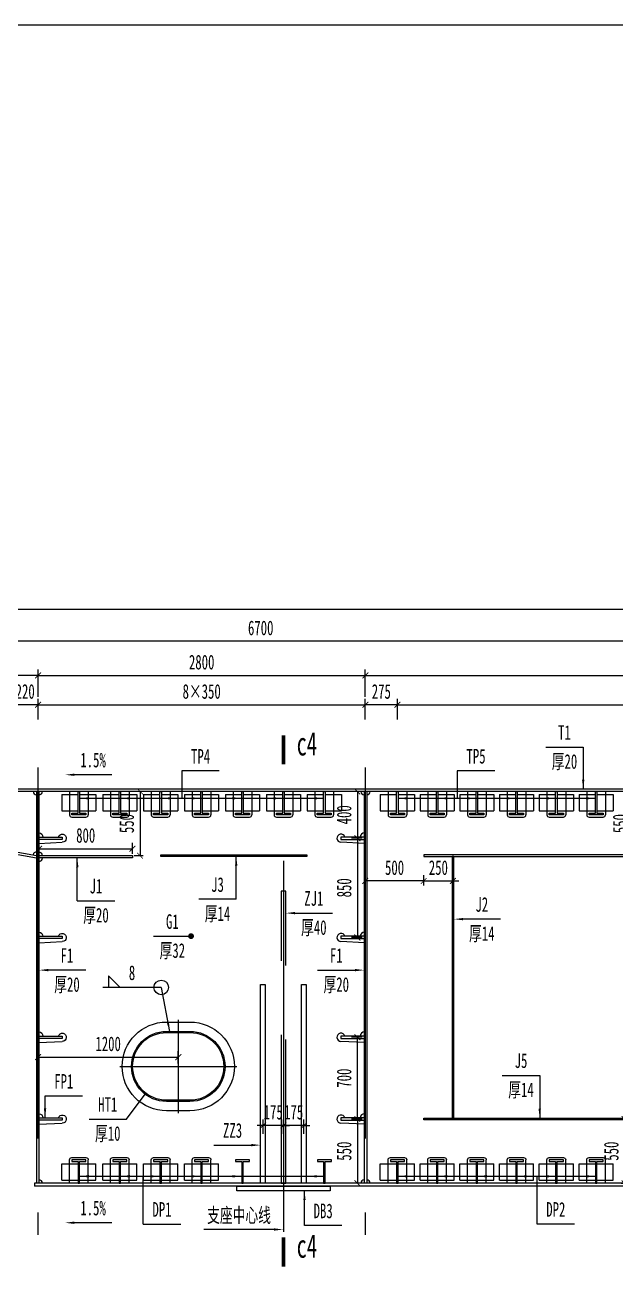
# Model space of a CAD drawing. Extents: x -149716 to 104715, y -26828 to 33500.
# Drawn here: x 52489 to 57545, y 7733 to 18432 of the extents above; entities that cross this region are included whole.
import ezdxf
from ezdxf.enums import TextEntityAlignment as Align

# ---------------------------------------------------------------- set-up
doc = ezdxf.new("R2010")
doc.units = 0
doc.header["$LTSCALE"] = 1000
doc.linetypes.add('CENTER', pattern=[50.8, 31.75, -6.35, 6.35, -6.35])
doc.linetypes.add('DASHED', pattern=[19.05, 12.7, -6.35])
doc.layers.get('0').update_dxf_attribs({"linetype": 'CONTINUOUS'})
doc.layers.get('Defpoints').update_dxf_attribs({"color": 250, "linetype": 'CONTINUOUS'})
doc.layers.add('01', color=1, linetype='CONTINUOUS', lineweight=25)
for name, color, linetype in [('02', 2, 'CONTINUOUS'), ('03', 3, 'DASHED'), ('04', 4, 'CONTINUOUS'), ('06', 6, 'CENTER'), ('07', 7, 'CONTINUOUS')]:
    doc.layers.add(name, color=color, linetype=linetype)
doc.styles.add('仿宋', font='simfang.ttf', dxfattribs={"width": 0.64})
doc.dimstyles.new('1：50', dxfattribs={"dimscale": 50, "dimtxt": 2.5, "dimasz": 1, "dimexe": 1, "dimexo": 0, "dimgap": 1, "dimtad": 1, "dimdec": 1, "dimdsep": 46, "dimtxsty": '仿宋', "dimblk": 'ARCHTICK', "dimcen": 0, "dimclrd": 256, "dimclre": 256, "dimclrt": 256, "dimazin": 2, "dimtfac": 1, "dimtdec": 1, "dimtix": 1, "dimtmove": 2, "dimatfit": 3, "dimfxl": 1, "dimtvp": 0.8, "dimtolj": 1, "dimtzin": 0, "dimlwd": -1, "dimlwe": -1, "dimarcsym": 0})

# ---------------------------------------------------------------- blocks, each defined once
blk = doc.blocks.new('_ArchTick')
at = {"color": 0, "linetype": 'ByBlock', "const_width": 0.15}
blk.add_lwpolyline([(-0.5, -0.5), (0.5, 0.5)], dxfattribs=at)
blk = doc.blocks.new('*D139')
at = {"layer": '04', "transparency": 16777216}
for p, q in [((102073, 162577), (102073, 162810)), ((102073, 162760), (104873, 162760)), ((104873, 162577), (104873, 162810))]:
    blk.add_line(p, q, dxfattribs=at)
at = {"layer": 'Defpoints', "color": 0, "transparency": 16777216}
for p in [(104873, 162760), (102073, 162577), (104873, 162577)]:
    blk.add_point(p, dxfattribs=at)
at = {"layer": '04', "transparency": 16777216, "xscale": 50, "yscale": 50, "zscale": 50, "rotation": 180}
blk.add_blockref('_ArchTick', (102073, 162760), dxfattribs=at)
at = {"layer": '04', "transparency": 16777216, "xscale": 50, "yscale": 50, "zscale": 50}
blk.add_blockref('_ArchTick', (104873, 162760), dxfattribs=at)
at = {"layer": '04', "transparency": 16777216, "insert": (103473, 162873), "char_height": 125, "attachment_point": 5, "style": '仿宋'}
blk.add_mtext('\\A1;2800', dxfattribs=at)
blk = doc.blocks.new('*D140')
at = {"layer": '04', "transparency": 16777216}
for p, q in [((100628, 163194), (100628, 163377)), ((114028, 163194), (114028, 163377)), ((100628, 163327), (114028, 163327))]:
    blk.add_line(p, q, dxfattribs=at)
at = {"layer": 'Defpoints', "color": 0, "transparency": 16777216}
for p in [(114028, 163327), (100628, 163194), (114028, 163194)]:
    blk.add_point(p, dxfattribs=at)
at = {"layer": '04', "transparency": 16777216, "xscale": 50, "yscale": 50, "zscale": 50, "rotation": 180}
blk.add_blockref('_ArchTick', (100628, 163327), dxfattribs=at)
at = {"layer": '04', "transparency": 16777216, "xscale": 50, "yscale": 50, "zscale": 50}
blk.add_blockref('_ArchTick', (114028, 163327), dxfattribs=at)
at = {"layer": '04', "transparency": 16777216, "insert": (107328, 163441), "char_height": 125, "attachment_point": 5, "style": '仿宋'}
blk.add_mtext('\\A1;13400', dxfattribs=at)
blk = doc.blocks.new('*D141')
at = {"layer": '04', "transparency": 16777216}
for p, q in [((100628, 162881), (100628, 163103)), ((107328, 162881), (107328, 163103)), ((107328, 163053), (100628, 163053))]:
    blk.add_line(p, q, dxfattribs=at)
at = {"layer": 'Defpoints', "color": 0, "transparency": 16777216}
for p in [(100628, 163053), (100628, 162881), (107328, 162881)]:
    blk.add_point(p, dxfattribs=at)
at = {"layer": '04', "transparency": 16777216, "xscale": 50, "yscale": 50, "zscale": 50, "rotation": 180}
blk.add_blockref('_ArchTick', (100628, 163053), dxfattribs=at)
at = {"layer": '04', "transparency": 16777216, "xscale": 50, "yscale": 50, "zscale": 50}
blk.add_blockref('_ArchTick', (107328, 163053), dxfattribs=at)
at = {"layer": '04', "transparency": 16777216, "insert": (103978, 163166), "char_height": 125, "attachment_point": 5, "style": '仿宋'}
blk.add_mtext('\\A1;6700', dxfattribs=at)
blk = doc.blocks.new('板肋带过焊孔')
at = {"layer": '01'}
blk.add_line((50818, 161172), (50618, 161182), dxfattribs=at)
for centre, start, end in [((50618, 161217), 16.6015, 270), ((50818, 161227), 90, 180)]:
    blk.add_arc(centre, 35, start, end, dxfattribs=at)
at = {"layer": '02'}
blk.add_lwpolyline([(50818, 161227), (50618, 161227), (50618, 161207), (50818, 161207)], close=True, dxfattribs=at)
blk = doc.blocks.new('底板T肋带过焊孔')
at = {"layer": '01'}
for p, q in [((46723, 157698), (46723, 157733)), ((46863, 157753), (46743, 157753)), ((46883, 157698), (46883, 157733)), ((46797, 157698), (46657, 157698)), ((46657, 157558), (46657, 157698)), ((46949, 157698), (46809, 157698)), ((46949, 157558), (46949, 157698)), ((46797, 157558), (46657, 157558)), ((46723, 157533), (46723, 157558)), ((46949, 157558), (46809, 157558)), ((46883, 157533), (46883, 157558))]:
    blk.add_line(p, q, dxfattribs=at)
for centre, start, end in [((46743, 157733), 90, 180), ((46863, 157733), 0, 90)]:
    blk.add_arc(centre, 20, start, end, dxfattribs=at)
at = {"layer": '02'}
blk.add_lwpolyline([(46809, 157533), (46797, 157533), (46797, 157719), (46743, 157719), (46743, 157733), (46863, 157733), (46863, 157719), (46809, 157719)], close=True, dxfattribs=at)
at = {"layer": '03', "ltscale": 0.1}
for p, q in [((46723, 157558), (46723, 157698)), ((46883, 157558), (46883, 157698))]:
    blk.add_line(p, q, dxfattribs=at)
blk = doc.blocks.new('*D145')
at = {"layer": '04', "transparency": 16777216}
for p, q in [((101853, 162384), (101853, 162559)), ((102073, 162384), (102073, 162559)), ((101853, 162509), (101803, 162509)), ((102073, 162509), (101853, 162509)), ((102073, 162509), (102123, 162509))]:
    blk.add_line(p, q, dxfattribs=at)
at = {"layer": 'Defpoints', "color": 0, "transparency": 16777216}
for p in [(101853, 162509), (101853, 162384), (102073, 162384)]:
    blk.add_point(p, dxfattribs=at)
at = {"layer": '04', "transparency": 16777216, "xscale": 50, "yscale": 50, "zscale": 50}
blk.add_blockref('_ArchTick', (101853, 162509), dxfattribs=at)
at = {"layer": '04', "transparency": 16777216, "xscale": 50, "yscale": 50, "zscale": 50, "rotation": 180}
blk.add_blockref('_ArchTick', (102073, 162509), dxfattribs=at)
at = {"layer": '04', "transparency": 16777216, "insert": (101963, 162622), "char_height": 125, "attachment_point": 5, "style": '仿宋'}
blk.add_mtext('\\A1;220', dxfattribs=at)
blk = doc.blocks.new('*D148')
at = {"layer": '04', "transparency": 16777216}
for p, q in [((100628, 162577), (100628, 162810)), ((102073, 162760), (100628, 162760)), ((102073, 162577), (102073, 162810))]:
    blk.add_line(p, q, dxfattribs=at)
at = {"layer": 'Defpoints', "color": 0, "transparency": 16777216}
for p in [(100628, 162760), (100628, 162577), (102073, 162577)]:
    blk.add_point(p, dxfattribs=at)
at = {"layer": '04', "transparency": 16777216, "xscale": 50, "yscale": 50, "zscale": 50, "rotation": 180}
blk.add_blockref('_ArchTick', (100628, 162760), dxfattribs=at)
at = {"layer": '04', "transparency": 16777216, "xscale": 50, "yscale": 50, "zscale": 50}
blk.add_blockref('_ArchTick', (102073, 162760), dxfattribs=at)
at = {"layer": '04', "transparency": 16777216, "insert": (101350, 162873), "char_height": 125, "attachment_point": 5, "style": '仿宋'}
blk.add_mtext('\\A1;1445', dxfattribs=at)
blk = doc.blocks.new('*D149')
at = {"layer": '04', "transparency": 16777216}
for p, q in [((104847, 161767), (104755, 161767)), ((104805, 161767), (104805, 161367)), ((104847, 161367), (104755, 161367))]:
    blk.add_line(p, q, dxfattribs=at)
at = {"layer": 'Defpoints', "color": 0, "transparency": 16777216}
for p in [(104847, 161767), (104805, 161367), (104847, 161367)]:
    blk.add_point(p, dxfattribs=at)
at = {"layer": '04', "transparency": 16777216, "xscale": 50, "yscale": 50, "zscale": 50}
for p, rotation in [((104805, 161767), 90), ((104805, 161367), 270)]:
    blk.add_blockref('_ArchTick', p, dxfattribs=dict(at, rotation=rotation))
at = {"layer": '04', "transparency": 16777216, "insert": (104692, 161567), "char_height": 125, "attachment_point": 5, "rotation": 90, "style": '仿宋'}
blk.add_mtext('\\A1;400', dxfattribs=at)
blk = doc.blocks.new('*D150')
at = {"layer": '04', "transparency": 16777216}
for p, q in [((104847, 161367), (104755, 161367)), ((104805, 161367), (104805, 160517)), ((104847, 160517), (104755, 160517))]:
    blk.add_line(p, q, dxfattribs=at)
at = {"layer": 'Defpoints', "color": 0, "transparency": 16777216}
for p in [(104847, 161367), (104805, 160517), (104847, 160517)]:
    blk.add_point(p, dxfattribs=at)
at = {"layer": '04', "transparency": 16777216, "xscale": 50, "yscale": 50, "zscale": 50}
for p, rotation in [((104805, 161367), 90), ((104805, 160517), 270)]:
    blk.add_blockref('_ArchTick', p, dxfattribs=dict(at, rotation=rotation))
at = {"layer": '04', "transparency": 16777216, "insert": (104692, 160942), "char_height": 125, "attachment_point": 5, "rotation": 90, "style": '仿宋'}
blk.add_mtext('\\A1;850', dxfattribs=at)
blk = doc.blocks.new('*D151')
at = {"layer": '04', "transparency": 16777216}
for p, q in [((104847, 158963), (104755, 158963)), ((104805, 158963), (104805, 158413)), ((104847, 158413), (104755, 158413))]:
    blk.add_line(p, q, dxfattribs=at)
at = {"layer": 'Defpoints', "color": 0, "transparency": 16777216}
for p in [(104847, 158963), (104805, 158413), (104847, 158413)]:
    blk.add_point(p, dxfattribs=at)
at = {"layer": '04', "transparency": 16777216, "xscale": 50, "yscale": 50, "zscale": 50}
for p, rotation in [((104805, 158963), 90), ((104805, 158413), 270)]:
    blk.add_blockref('_ArchTick', p, dxfattribs=dict(at, rotation=rotation))
at = {"layer": '04', "transparency": 16777216, "insert": (104692, 158688), "char_height": 125, "attachment_point": 5, "rotation": 90, "style": '仿宋'}
blk.add_mtext('\\A1;550', dxfattribs=at)
blk = doc.blocks.new('*D152')
at = {"layer": '04', "transparency": 16777216}
for p, q in [((104847, 159663), (104755, 159663)), ((104805, 158963), (104805, 159663)), ((104847, 158963), (104755, 158963))]:
    blk.add_line(p, q, dxfattribs=at)
at = {"layer": 'Defpoints', "color": 0, "transparency": 16777216}
for p in [(104805, 159663), (104847, 159663), (104847, 158963)]:
    blk.add_point(p, dxfattribs=at)
at = {"layer": '04', "transparency": 16777216, "xscale": 50, "yscale": 50, "zscale": 50}
for p, rotation in [((104805, 159663), 90), ((104805, 158963), 270)]:
    blk.add_blockref('_ArchTick', p, dxfattribs=dict(at, rotation=rotation))
at = {"layer": '04', "transparency": 16777216, "insert": (104692, 159313), "char_height": 125, "attachment_point": 5, "rotation": 90, "style": '仿宋'}
blk.add_mtext('\\A1;700', dxfattribs=at)
blk = doc.blocks.new('*D153')
at = {"layer": '04', "transparency": 16777216}
for p, q in [((104873, 162577), (104873, 162810)), ((104873, 162760), (109783, 162760)), ((109783, 162577), (109783, 162810))]:
    blk.add_line(p, q, dxfattribs=at)
at = {"layer": 'Defpoints', "color": 0, "transparency": 16777216}
for p in [(109783, 162760), (104873, 162577), (109783, 162577)]:
    blk.add_point(p, dxfattribs=at)
at = {"layer": '04', "transparency": 16777216, "xscale": 50, "yscale": 50, "zscale": 50, "rotation": 180}
blk.add_blockref('_ArchTick', (104873, 162760), dxfattribs=at)
at = {"layer": '04', "transparency": 16777216, "xscale": 50, "yscale": 50, "zscale": 50}
blk.add_blockref('_ArchTick', (109783, 162760), dxfattribs=at)
at = {"layer": '04', "transparency": 16777216, "insert": (107328, 162873), "char_height": 125, "attachment_point": 5, "style": '仿宋'}
blk.add_mtext('\\A1;4910', dxfattribs=at)
blk = doc.blocks.new('*D160')
at = {"layer": '04', "transparency": 16777216}
for p, q in [((102973, 161767), (102896, 161767)), ((102946, 161767), (102946, 161217)), ((102973, 161217), (102896, 161217))]:
    blk.add_line(p, q, dxfattribs=at)
at = {"layer": 'Defpoints', "color": 0, "transparency": 16777216}
for p in [(102973, 161767), (102946, 161217), (102973, 161217)]:
    blk.add_point(p, dxfattribs=at)
at = {"layer": '04', "transparency": 16777216, "xscale": 50, "yscale": 50, "zscale": 50}
for p, rotation in [((102946, 161767), 90), ((102946, 161217), 270)]:
    blk.add_blockref('_ArchTick', p, dxfattribs=dict(at, rotation=rotation))
at = {"layer": '04', "transparency": 16777216, "insert": (102832, 161492), "char_height": 125, "attachment_point": 5, "rotation": 90, "style": '仿宋'}
blk.add_mtext('\\A1;550', dxfattribs=at)
blk = doc.blocks.new('*D162')
at = {"layer": '04', "transparency": 16777216}
for p, q in [((102073, 159437), (102073, 159543)), ((103273, 159437), (103273, 159543)), ((102073, 159493), (103273, 159493))]:
    blk.add_line(p, q, dxfattribs=at)
at = {"layer": 'Defpoints', "color": 0, "transparency": 16777216}
for p in [(102073, 159437), (103273, 159493), (103273, 159437)]:
    blk.add_point(p, dxfattribs=at)
at = {"layer": '04', "transparency": 16777216, "xscale": 50, "yscale": 50, "zscale": 50, "rotation": 180}
blk.add_blockref('_ArchTick', (102073, 159493), dxfattribs=at)
at = {"layer": '04', "transparency": 16777216, "xscale": 50, "yscale": 50, "zscale": 50}
blk.add_blockref('_ArchTick', (103273, 159493), dxfattribs=at)
at = {"layer": '04', "transparency": 16777216, "insert": (102673, 159606), "char_height": 125, "attachment_point": 5, "style": '仿宋'}
blk.add_mtext('\\A1;1200', dxfattribs=at)
blk = doc.blocks.new('*D163')
at = {"layer": '04', "transparency": 16777216}
for p, q in [((104873, 160961), (104873, 161051)), ((105373, 160961), (105373, 161051)), ((105373, 161001), (104873, 161001))]:
    blk.add_line(p, q, dxfattribs=at)
at = {"layer": 'Defpoints', "color": 0, "transparency": 16777216}
for p in [(104873, 161001), (104873, 160961), (105373, 160961)]:
    blk.add_point(p, dxfattribs=at)
at = {"layer": '04', "transparency": 16777216, "xscale": 50, "yscale": 50, "zscale": 50, "rotation": 180}
blk.add_blockref('_ArchTick', (104873, 161001), dxfattribs=at)
at = {"layer": '04', "transparency": 16777216, "xscale": 50, "yscale": 50, "zscale": 50}
blk.add_blockref('_ArchTick', (105373, 161001), dxfattribs=at)
at = {"layer": '04', "transparency": 16777216, "insert": (105123, 161114), "char_height": 125, "attachment_point": 5, "style": '仿宋'}
blk.add_mtext('\\A1;500', dxfattribs=at)
blk = doc.blocks.new('*D164')
at = {"layer": '04', "transparency": 16777216}
for p, q in [((105373, 160961), (105373, 161051)), ((105623, 160961), (105623, 161051)), ((105373, 161001), (105323, 161001)), ((105373, 161001), (105623, 161001)), ((105623, 161001), (105673, 161001))]:
    blk.add_line(p, q, dxfattribs=at)
at = {"layer": 'Defpoints', "color": 0, "transparency": 16777216}
for p in [(105373, 160961), (105623, 161001), (105623, 160961)]:
    blk.add_point(p, dxfattribs=at)
at = {"layer": '04', "transparency": 16777216, "xscale": 50, "yscale": 50, "zscale": 50}
blk.add_blockref('_ArchTick', (105373, 161001), dxfattribs=at)
at = {"layer": '04', "transparency": 16777216, "xscale": 50, "yscale": 50, "zscale": 50, "rotation": 180}
blk.add_blockref('_ArchTick', (105623, 161001), dxfattribs=at)
at = {"layer": '04', "transparency": 16777216, "insert": (105498, 161114), "char_height": 125, "attachment_point": 5, "style": '仿宋'}
blk.add_mtext('\\A1;250', dxfattribs=at)
blk = doc.blocks.new('*D166')
at = {"layer": '04', "transparency": 16777216}
for p, q in [((102081, 161232), (102081, 161326)), ((102081, 161276), (102881, 161276)), ((102881, 161232), (102881, 161326))]:
    blk.add_line(p, q, dxfattribs=at)
at = {"layer": 'Defpoints', "color": 0, "transparency": 16777216}
for p in [(102881, 161276), (102081, 161232), (102881, 161232)]:
    blk.add_point(p, dxfattribs=at)
at = {"layer": '04', "transparency": 16777216, "xscale": 50, "yscale": 50, "zscale": 50, "rotation": 180}
blk.add_blockref('_ArchTick', (102081, 161276), dxfattribs=at)
at = {"layer": '04', "transparency": 16777216, "xscale": 50, "yscale": 50, "zscale": 50}
blk.add_blockref('_ArchTick', (102881, 161276), dxfattribs=at)
at = {"layer": '04', "transparency": 16777216, "insert": (102481, 161390), "char_height": 125, "attachment_point": 5, "style": '仿宋'}
blk.add_mtext('\\A1;800', dxfattribs=at)
blk = doc.blocks.new('*D106')
at = {"layer": '04', "transparency": 16777216}
for p, q in [((107139, 161767), (107217, 161767)), ((107167, 161767), (107167, 161217)), ((107139, 161217), (107217, 161217))]:
    blk.add_line(p, q, dxfattribs=at)
at = {"layer": 'Defpoints', "color": 0, "transparency": 16777216}
for p in [(107139, 161767), (107139, 161217), (107167, 161217)]:
    blk.add_point(p, dxfattribs=at)
at = {"layer": '04', "transparency": 16777216, "xscale": 50, "yscale": 50, "zscale": 50}
for p, rotation in [((107167, 161767), 90), ((107167, 161217), 270)]:
    blk.add_blockref('_ArchTick', p, dxfattribs=dict(at, rotation=rotation))
at = {"layer": '04', "transparency": 16777216, "insert": (107054, 161492), "char_height": 125, "attachment_point": 5, "rotation": 90, "style": '仿宋'}
blk.add_mtext('\\A1;550', dxfattribs=at)
blk = doc.blocks.new('*D107')
at = {"layer": '04', "transparency": 16777216}
for p, q in [((107063, 158963), (107141, 158963)), ((107091, 158963), (107091, 158413)), ((107063, 158413), (107141, 158413))]:
    blk.add_line(p, q, dxfattribs=at)
at = {"layer": 'Defpoints', "color": 0, "transparency": 16777216}
for p in [(107063, 158963), (107063, 158413), (107091, 158413)]:
    blk.add_point(p, dxfattribs=at)
at = {"layer": '04', "transparency": 16777216, "xscale": 50, "yscale": 50, "zscale": 50}
for p, rotation in [((107091, 158963), 90), ((107091, 158413), 270)]:
    blk.add_blockref('_ArchTick', p, dxfattribs=dict(at, rotation=rotation))
at = {"layer": '04', "transparency": 16777216, "insert": (106978, 158688), "char_height": 125, "attachment_point": 5, "rotation": 90, "style": '仿宋'}
blk.add_mtext('\\A1;550', dxfattribs=at)
blk = doc.blocks.new('*D167')
at = {"layer": '04', "transparency": 16777216}
for p, q in [((102073, 162384), (102073, 162559)), ((104873, 162384), (104873, 162559)), ((102073, 162509), (104873, 162509))]:
    blk.add_line(p, q, dxfattribs=at)
at = {"layer": 'Defpoints', "color": 0, "transparency": 16777216}
for p in [(104873, 162509), (102073, 162384), (104873, 162384)]:
    blk.add_point(p, dxfattribs=at)
at = {"layer": '04', "transparency": 16777216, "xscale": 50, "yscale": 50, "zscale": 50, "rotation": 180}
blk.add_blockref('_ArchTick', (102073, 162509), dxfattribs=at)
at = {"layer": '04', "transparency": 16777216, "xscale": 50, "yscale": 50, "zscale": 50}
blk.add_blockref('_ArchTick', (104873, 162509), dxfattribs=at)
at = {"layer": '04', "transparency": 16777216, "insert": (103473, 162622), "char_height": 125, "attachment_point": 5, "style": '仿宋'}
blk.add_mtext('\\A1;8×350', dxfattribs=at)
blk = doc.blocks.new('*D168')
at = {"layer": '04', "transparency": 16777216}
for p, q in [((104873, 162384), (104873, 162559)), ((105148, 162384), (105148, 162559)), ((105148, 162509), (104873, 162509))]:
    blk.add_line(p, q, dxfattribs=at)
at = {"layer": 'Defpoints', "color": 0, "transparency": 16777216}
for p in [(104873, 162509), (104873, 162384), (105148, 162384)]:
    blk.add_point(p, dxfattribs=at)
at = {"layer": '04', "transparency": 16777216, "xscale": 50, "yscale": 50, "zscale": 50, "rotation": 180}
blk.add_blockref('_ArchTick', (104873, 162509), dxfattribs=at)
at = {"layer": '04', "transparency": 16777216, "xscale": 50, "yscale": 50, "zscale": 50}
blk.add_blockref('_ArchTick', (105148, 162509), dxfattribs=at)
at = {"layer": '04', "transparency": 16777216, "insert": (105010, 162622), "char_height": 125, "attachment_point": 5, "style": '仿宋'}
blk.add_mtext('\\A1;275', dxfattribs=at)
blk = doc.blocks.new('*D170')
at = {"layer": '04', "transparency": 16777216}
for p, q in [((105148, 162384), (105148, 162559)), ((109568, 162384), (109568, 162559)), ((105148, 162509), (109568, 162509))]:
    blk.add_line(p, q, dxfattribs=at)
at = {"layer": 'Defpoints', "color": 0, "transparency": 16777216}
for p in [(109568, 162509), (105148, 162384), (109568, 162384)]:
    blk.add_point(p, dxfattribs=at)
at = {"layer": '04', "transparency": 16777216, "xscale": 50, "yscale": 50, "zscale": 50, "rotation": 180}
blk.add_blockref('_ArchTick', (105148, 162509), dxfattribs=at)
at = {"layer": '04', "transparency": 16777216, "xscale": 50, "yscale": 50, "zscale": 50}
blk.add_blockref('_ArchTick', (109568, 162509), dxfattribs=at)
at = {"layer": '04', "transparency": 16777216, "insert": (107358, 162622), "char_height": 125, "attachment_point": 5, "style": '仿宋'}
blk.add_mtext('\\A1;13×340', dxfattribs=at)
blk = doc.blocks.new('*D177')
at = {"layer": '04', "transparency": 16777216}
for p, q in [((104173, 158908), (104123, 158908)), ((104173, 158837), (104173, 158958)), ((104348, 158908), (104173, 158908)), ((104348, 158837), (104348, 158958)), ((104348, 158908), (104398, 158908))]:
    blk.add_line(p, q, dxfattribs=at)
at = {"layer": 'Defpoints', "color": 0, "transparency": 16777216}
for p in [(104173, 158908), (104173, 158837), (104348, 158837)]:
    blk.add_point(p, dxfattribs=at)
at = {"layer": '04', "transparency": 16777216, "xscale": 50, "yscale": 50, "zscale": 50}
blk.add_blockref('_ArchTick', (104173, 158908), dxfattribs=at)
at = {"layer": '04', "transparency": 16777216, "xscale": 50, "yscale": 50, "zscale": 50, "rotation": 180}
blk.add_blockref('_ArchTick', (104348, 158908), dxfattribs=at)
at = {"layer": '04', "transparency": 16777216, "insert": (104260, 159021), "char_height": 125, "attachment_point": 5, "style": '仿宋'}
blk.add_mtext('\\A1;175', dxfattribs=at)
blk = doc.blocks.new('*D178')
at = {"layer": '04', "transparency": 16777216}
for p, q in [((103998, 158908), (103948, 158908)), ((103998, 158837), (103998, 158958)), ((104173, 158908), (103998, 158908)), ((104173, 158837), (104173, 158958)), ((104173, 158908), (104223, 158908))]:
    blk.add_line(p, q, dxfattribs=at)
at = {"layer": 'Defpoints', "color": 0, "transparency": 16777216}
for p in [(103998, 158908), (103998, 158837), (104173, 158837)]:
    blk.add_point(p, dxfattribs=at)
at = {"layer": '04', "transparency": 16777216, "xscale": 50, "yscale": 50, "zscale": 50}
blk.add_blockref('_ArchTick', (103998, 158908), dxfattribs=at)
at = {"layer": '04', "transparency": 16777216, "xscale": 50, "yscale": 50, "zscale": 50, "rotation": 180}
blk.add_blockref('_ArchTick', (104173, 158908), dxfattribs=at)
at = {"layer": '04', "transparency": 16777216, "insert": (104085, 159021), "char_height": 125, "attachment_point": 5, "style": '仿宋'}
blk.add_mtext('\\A1;175', dxfattribs=at)
blk = doc.blocks.new('A$C6D077BA2')
at = {"layer": '02'}
for p, q in [((7995.15, 6833.36), (1295.15, 6833.36)), ((7995.15, 6813.36), (1295.15, 6813.36)), ((2728.15, 6813.36), (2728.15, 3459.36)), ((2748.15, 6813.36), (2748.15, 3459.36)), ((5532.15, 6813.36), (5532.15, 3459.36)), ((5552.15, 6813.36), (5552.15, 3459.36)), ((1329.15, 6513.36), (2728.15, 6265.49)), ((1329.15, 6493.05), (2728.15, 6245.18)), ((2710.15, 3459.36), (2710.15, 3435.36)), ((7995.15, 3459.36), (2710.15, 3459.36)), ((7995.15, 3435.36), (2710.15, 3435.36))]:
    blk.add_line(p, q, dxfattribs=at)
for points in [[(2748.15, 6263.36), (3548.15, 6263.36), (3548.15, 6243.36), (2748.15, 6243.36)], [(3790.15, 6270.36), (5040.15, 6270.36), (5040.15, 6256.36), (3790.15, 6256.36)], [(9950.15, 6270.36), (6040.15, 6270.36), (6040.15, 6256.36), (9950.15, 6256.36)], [(6297.15, 6256.36), (6283.15, 6256.36), (6283.15, 4016.36), (6297.15, 4016.36)], [(4645.15, 5159.36), (4685.15, 5159.36), (4685.15, 3459.36), (4645.15, 3459.36)], [(4995.15, 5159.36), (5035.15, 5159.36), (5035.15, 3459.36), (4995.15, 3459.36)], [(9950.15, 4002.36), (6040.15, 4002.36), (6040.15, 4016.36), (9950.15, 4016.36)], [(4484.15, 3459.36), (4496.15, 3459.36), (4496.15, 3645.36), (4550.15, 3645.36), (4550.15, 3659.36), (4430.15, 3659.36), (4430.15, 3645.36), (4484.15, 3645.36)], [(5184.15, 3459.36), (5196.15, 3459.36), (5196.15, 3645.36), (5250.15, 3645.36), (5250.15, 3659.36), (5130.15, 3659.36), (5130.15, 3645.36), (5184.15, 3645.36)], [(4440.15, 3435.36), (5240.15, 3435.36), (5240.15, 3395.36), (4440.15, 3395.36)]]:
    blk.add_lwpolyline(points, close=True, dxfattribs=at)
for points in [[(4040.15, 4079.36), (3840.15, 4079.36, -1), (3840.15, 4839.36), (4040.15, 4839.36, -1)], [(4040.15, 4159.36), (3840.15, 4159.36, -1), (3840.15, 4759.36), (4040.15, 4759.36, -1)], [(4040.15, 4169.36), (3840.15, 4169.36, -1), (3840.15, 4749.36), (4040.15, 4749.36, -1)]]:
    blk.add_lwpolyline(points, format="xyb", close=True, dxfattribs=at)
for centre, start, end in [((2728.15, 6813.36), 180, 270), ((2748.15, 6813.36), 270, 0), ((5532.15, 6813.36), 180, 270), ((5552.15, 6813.36), 270, 0), ((2728.15, 6265.49), 90, 169.952645), ((2748.15, 6263.36), 0, 90), ((2748.15, 6243.36), 270, 0), ((2748.15, 3459.36), 0, 90), ((5532.15, 3459.36), 90, 180), ((5552.15, 3459.36), 0, 90)]:
    blk.add_arc(centre, 30, start, end, dxfattribs=at)
at = {"layer": '03', "ltscale": 0.1, "flags": 128}
blk.add_lwpolyline([(4820.15, 3459.36), (4860.15, 3459.36), (4860.15, 5959.36), (4820.15, 5959.36)], close=True, dxfattribs=at)
at = {"layer": '06', "ltscale": 0.1}
for p, q in [((2740.15, 7017.74), (2740.15, 3017.74)), ((5540.15, 7017.74), (5540.15, 3017.74)), ((4840.15, 6217.74), (4840.15, 3017.74)), ((3940.15, 4859.36), (3940.15, 4059.36)), ((3440.15, 4459.36), (4440.15, 4459.36))]:
    blk.add_line(p, q, dxfattribs=at)
at = {"layer": '07'}
for p, q in [((7084.67, 7192.63), (7404.67, 7192.63)), ((7404.67, 7192.63), (7404.67, 6833.36)), ((3371.36, 6955.68), (3051.36, 6955.68)), ((4291.29, 6988.4), (3971.29, 6988.4)), ((3971.29, 6988.4), (3971.29, 6754.01)), ((6647.61, 6988.4), (6327.61, 6988.4)), ((6327.61, 6988.4), (6327.61, 6754.01)), ((3096.15, 6754.01), (5184.15, 6754.01)), ((5821.15, 6754.01), (7509.15, 6754.01)), ((3076.31, 5876.95), (3076.31, 6243.36)), ((4436.03, 5889.95), (4436.03, 6256.36)), ((4436.03, 5889.95), (4116.03, 5889.95)), ((3076.31, 5876.95), (3396.31, 5876.95)), ((4940.15, 5771.43), (5260.15, 5771.43)), ((6697.15, 5719.86), (6377.15, 5719.86)), ((3729.62, 5574.36), (4049.62, 5574.36)), ((3148.15, 5283.63), (2828.15, 5283.63)), ((5132.15, 5283.63), (5452.15, 5283.63)), ((3794.58, 5135.28), (3294.58, 5135.28)), ((3794.58, 5135.28), (3866.27, 4759.36)), ((6712.65, 4382.77), (7032.65, 4382.77)), ((7032.65, 4382.77), (7032.65, 4016.36)), ((2800.73, 4206.6), (3120.73, 4206.6)), ((2800.73, 4019.36), (2800.73, 4206.6)), ((3497.11, 4008.41), (3658.52, 4220.59)), ((3177.11, 4008.41), (3497.11, 4008.41)), ((4245.15, 3785.59), (4565.15, 3785.59)), ((3096.15, 3518.71), (5184.15, 3518.71)), ((3641.06, 3110.29), (3641.06, 3518.71)), ((5821.15, 3518.71), (7509.15, 3518.71)), ((7010.19, 3110.29), (7010.19, 3518.71)), ((5020.08, 3096.78), (5020.08, 3395.36)), ((3371.36, 3121.34), (3051.36, 3121.34)), ((3641.06, 3110.29), (3961.06, 3110.29)), ((7330.19, 3110.29), (7010.19, 3110.29)), ((4760.15, 3063.53), (4160.15, 3063.53)), ((5340.08, 3096.78), (5020.08, 3096.78))]:
    blk.add_line(p, q, dxfattribs=at)
at = {"layer": '07', "const_width": 30}
for points in [[(4840.15, 7044.16), (4840.15, 7294.16)], [(4840.15, 2745.44), (4840.15, 2995.44)]]:
    blk.add_lwpolyline(points, dxfattribs=at)
at = {"layer": '07'}
for points in [[(2971.36, 6955.68, 0, 20, 0), (3051.36, 6955.68, 8, 8, 0)], [(7404.67, 6833.36, 0, 20, 0), (7404.67, 6913.36, 8, 8, 0)], [(3096.15, 6754.01, 0, 20, 0), (3176.15, 6754.01, 8, 8, 0)], [(3446.15, 6754.01, 0, 20, 0), (3526.15, 6754.01, 8, 8, 0)], [(3796.15, 6754.01, 0, 20, 0), (3876.15, 6754.01, 8, 8, 0)], [(4134.15, 6754.01, 0, 20, 0), (4054.15, 6754.01, 8, 8, 0)], [(4484.15, 6754.01, 0, 20, 0), (4404.15, 6754.01, 8, 8, 0)], [(4834.15, 6754.01, 0, 20, 0), (4754.15, 6754.01, 8, 8, 0)], [(5184.15, 6754.01, 0, 20, 0), (5104.15, 6754.01, 8, 8, 0)], [(5821.15, 6754.01, 0, 20, 0), (5901.15, 6754.01, 8, 8, 0)], [(6161.15, 6754.01, 0, 20, 0), (6241.15, 6754.01, 8, 8, 0)], [(6489.15, 6754.01, 0, 20, 0), (6409.15, 6754.01, 8, 8, 0)], [(6829.15, 6754.01, 0, 20, 0), (6749.15, 6754.01, 8, 8, 0)], [(7169.15, 6754.01, 0, 20, 0), (7089.15, 6754.01, 8, 8, 0)], [(7509.15, 6754.01, 0, 20, 0), (7429.15, 6754.01, 8, 8, 0)], [(3076.31, 6243.36, 0, 20, 0), (3076.31, 6163.36, 8, 8, 0)], [(4436.03, 6256.36, 0, 20, 0), (4436.03, 6176.36, 8, 8, 0)], [(4860.15, 5771.43, 0, 20, 0), (4940.15, 5771.43, 8, 8, 0)], [(6297.15, 5719.86, 0, 20, 0), (6377.15, 5719.86, 8, 8, 0)], [(4062.12, 5574.36, 25, 25, -1), (4037.12, 5574.36, 25, 25, -1), (4062.12, 5574.36, 0, 0, 0)], [(2748.15, 5283.63, 0, 20, 0), (2828.15, 5283.63, 8, 8, 0)], [(5532.15, 5283.63, 0, 20, 0), (5452.15, 5283.63, 8, 8, 0)], [(3866.27, 4759.36, 0, 20, 0), (3851.28, 4837.94, 0, 0, 0)], [(2800.73, 4019.36, 0, 20, 0), (2800.73, 4099.36, 8, 8, 0)], [(7032.65, 4016.36, 0, 20, 0), (7032.65, 4096.36, 8, 8, 0)], [(4645.15, 3785.59, 0, 20, 0), (4565.15, 3785.59, 8, 8, 0)], [(3096.15, 3518.71, 0, 20, 0), (3176.15, 3518.71, 8, 8, 0)], [(3446.15, 3518.71, 0, 20, 0), (3526.15, 3518.71, 8, 8, 0)], [(3784.15, 3518.71, 0, 20, 0), (3704.15, 3518.71, 8, 8, 0)], [(4134.15, 3518.71, 0, 20, 0), (4054.15, 3518.71, 8, 8, 0)], [(4484.15, 3518.71, 0, 20, 0), (4404.15, 3518.71, 8, 8, 0)], [(5184.15, 3518.71, 0, 20, 0), (5104.15, 3518.71, 8, 8, 0)], [(5821.15, 3518.71, 0, 20, 0), (5901.15, 3518.71, 8, 8, 0)], [(6161.15, 3518.71, 0, 20, 0), (6241.15, 3518.71, 8, 8, 0)], [(6501.15, 3518.71, 0, 20, 0), (6581.15, 3518.71, 8, 8, 0)], [(6841.15, 3518.71, 0, 20, 0), (6921.15, 3518.71, 8, 8, 0)], [(7169.15, 3518.71, 0, 20, 0), (7089.15, 3518.71, 8, 8, 0)], [(7509.15, 3518.71, 0, 20, 0), (7429.15, 3518.71, 8, 8, 0)], [(5020.08, 3395.36, 0, 20, 0), (5020.08, 3315.36, 8, 8, 0)], [(2971.36, 3121.34, 0, 20, 0), (3051.36, 3121.34, 8, 8, 0)], [(4840.15, 3063.53, 0, 20, 0), (4760.15, 3063.53, 8, 8, 0)]]:
    blk.add_lwpolyline(points, format="xyseb", dxfattribs=at)
blk.add_lwpolyline([(3444.58, 5135.28), (3344.58, 5235.28), (3344.58, 5135.28)], dxfattribs=at)
blk.add_circle((3794.58, 5135.28), 62.5, dxfattribs=at)
at = {"layer": '02', "rotation": 180}
for p in [(49892.78, 164346.04), (50242.78, 164346.04), (50592.78, 164346.04), (50942.78, 164346.04), (51292.78, 164346.04), (51642.78, 164346.04), (51992.78, 164346.04), (52617.78, 164346.04), (52957.78, 164346.04), (53297.78, 164346.04), (53637.78, 164346.04), (53977.78, 164346.04), (54317.78, 164346.04)]:
    blk.add_blockref('底板T肋带过焊孔', p, dxfattribs=at)
at = {"layer": '02', "xscale": -1}
for name, p in [('板肋带过焊孔', (53565.78, -154804)), ('板肋带过焊孔', (53565.78, -155654)), ('板肋带过焊孔', (53565.78, -156508)), ('板肋带过焊孔', (53565.78, -157208)), ('底板T肋带过焊孔', (49892.78, -154073.32)), ('底板T肋带过焊孔', (50242.78, -154073.32)), ('底板T肋带过焊孔', (50592.78, -154073.32)), ('底板T肋带过焊孔', (50942.78, -154073.32)), ('底板T肋带过焊孔', (52617.78, -154073.32)), ('底板T肋带过焊孔', (52957.78, -154073.32)), ('底板T肋带过焊孔', (53297.78, -154073.32)), ('底板T肋带过焊孔', (53637.78, -154073.32)), ('底板T肋带过焊孔', (53977.78, -154073.32)), ('底板T肋带过焊孔', (54317.78, -154073.32))]:
    blk.add_blockref(name, p, dxfattribs=at)
at = {"layer": '02'}
for p in [(-45285.48, -154804), (-45285.48, -155654), (-45285.48, -156508), (-45285.48, -157208)]:
    blk.add_blockref('板肋带过焊孔', p, dxfattribs=at)
at = {"layer": '07', "style": '仿宋', "width": 0.64}
for s, height, p in [('c4', 200, (5040.15, 7219.16)), ('T1', 125, (7244.67, 7317.63)), ('TP4', 125, (4131.29, 7113.4)), ('TP5', 125, (6487.61, 7113.4)), ('1.5%%%', 125, (3211.36, 7080.68)), ('厚20', 125, (7244.67, 7067.63)), ('J1', 125, (3236.31, 6001.95)), ('J3', 125, (4276.03, 6014.95)), ('ZJ1', 125, (5100.15, 5896.43)), ('J2', 125, (6537.15, 5844.86)), ('厚20', 125, (3236.31, 5751.95)), ('厚14', 125, (4276.03, 5764.95)), ('G1', 125, (3889.62, 5699.36)), ('厚40', 125, (5100.15, 5646.43)), ('厚14', 125, (6537.15, 5594.86)), ('F1', 125, (2988.15, 5408.63)), ('厚32', 125, (3889.62, 5449.36)), ('F1', 125, (5292.15, 5408.63)), ('8', 125, (3544.58, 5260.28)), ('厚20', 125, (2988.15, 5158.63)), ('厚20', 125, (5292.15, 5158.63)), ('J5', 125, (6872.65, 4507.77)), ('FP1', 125, (2960.73, 4331.6)), ('厚14', 125, (6872.65, 4257.77)), ('HT1', 125, (3337.11, 4133.41)), ('ZZ3', 125, (4405.15, 3910.59)), ('厚10', 125, (3337.11, 3883.41)), ('1.5%%%', 125, (3211.36, 3246.34)), ('DP1', 125, (3801.06, 3235.29)), ('支座中心线', 125, (4460.15, 3188.53)), ('DB3', 125, (5180.08, 3221.78)), ('DP2', 125, (7170.19, 3235.29)), ('c4', 200, (5040.15, 2920.44))]:
    blk.add_text(s, height=height, dxfattribs=at).set_placement(p, align=Align.MIDDLE)
at = {"layer": '04'}
for p1, p2, distance, picture, middle in [((1295.15, 8240.43), (14695.15, 8240.43), 132.94, '*D140', (7995.15, 8486.59)), ((7995.15, 7927.21), (1295.15, 7927.21), -171.69, '*D141', (4645.15, 8212.12)), ((2740.15, 7622.63), (1295.15, 7622.63), -182.9, '*D148', (2017.65, 7918.75)), ((2740.15, 7622.63), (5540.15, 7622.63), 182.9, '*D139', (4140.15, 7918.75)), ((5540.15, 7622.63), (10450.15, 7622.63), 182.9, '*D153', (7995.15, 7918.75)), ((2740.15, 7429.67), (2520.15, 7429.67), -124.85, '*D145', (2630.15, 7667.73)), ((5815.15, 7429.67), (5540.15, 7429.67), -124.85, '*D168', (5677.65, 7667.73)), ((3640.75, 6813.36), (3640.75, 6263.36), -27.53, '*D160', (3500.01, 6538.36)), ((5514.27, 6813.36), (5514.27, 6413.36), -41.74, '*D149', (5359.31, 6613.36)), ((7806.73, 6813.36), (7806.73, 6263.36), 27.53, '*D106', (7721.04, 6538.36)), ((2748.15, 6278.32), (3548.15, 6278.32), 44.01, '*D166', (3148.15, 6435.54)), ((5514.27, 6413.36), (5514.27, 5563.36), -41.74, '*D150', (5359.31, 5988.36)), ((6040.15, 6006.85), (5540.15, 6006.85), -40.11, '*D163', (5790.15, 6160.17)), ((6040.15, 6006.85), (6290.15, 6006.85), 40.11, '*D164', (6165.15, 6160.17)), ((2740.15, 4483.44), (3940.15, 4483.44), 55.56, '*D162', (3340.15, 4652.21)), ((5514.27, 4009.36), (5514.27, 4709.36), 41.74, '*D152', (5359.31, 4359.36)), ((4840.15, 3882.71), (4665.15, 3882.71), -71.26, '*D178', (4752.65, 4067.18)), ((5015.15, 3882.71), (4840.15, 3882.71), -71.26, '*D177', (4927.65, 4067.18)), ((5514.27, 4009.36), (5514.27, 3459.36), -41.74, '*D151', (5359.31, 3734.36)), ((7730.86, 4009.36), (7730.86, 3459.36), 27.53, '*D107', (7645.17, 3734.36))]:
    dim = blk.add_aligned_dim(p1=p1, p2=p2, distance=distance, dimstyle='1：50', dxfattribs=at)
    dim.commit()
    dim.dimension.update_dxf_attribs({"geometry": picture, "text_midpoint": middle, "insert": (-99332.48, -154954)})
for p1, p2, text, picture, middle in [((2740.15, 7429.67), (5540.15, 7429.67), '8×350', '*D167', (4140.15, 7667.73)), ((5815.15, 7429.67), (10235.15, 7429.67), '13×340', '*D170', (8025.15, 7667.73))]:
    dim = blk.add_aligned_dim(p1=p1, p2=p2, distance=124.85, text=text, dimstyle='1：50', dxfattribs=at)
    dim.commit()
    dim.dimension.update_dxf_attribs({"geometry": picture, "text_midpoint": middle, "insert": (-99332.48, -154954)})

msp = doc.modelspace()

# ---------------------------------------------------------------- linework, layer by layer
msp.add_lwpolyline([(46529.59378, 18431.97349), (104714.84223, 18431.97349), (104714.84223, -15322.37357), (46529.59378, -15322.37357)], close=True)

# ---------------------------------------------------------------- block references
msp.add_blockref('A$C6D077BA2', (49860.18206, 5058.76862))

doc.saveas('drawing.dxf')
